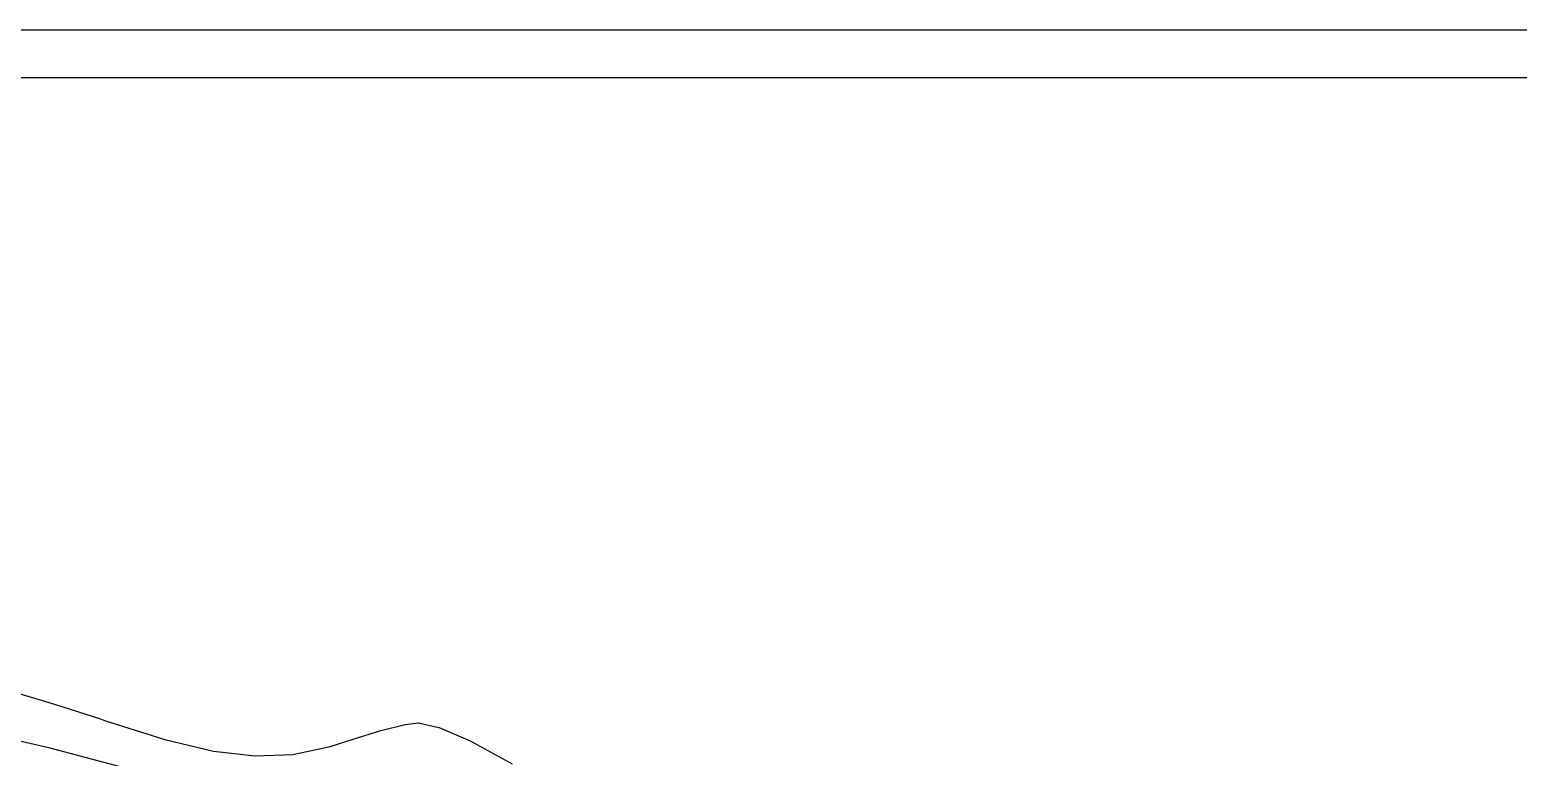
# Model space of a CAD drawing. Extents: x -0.1 to 56.2, y -70.1 to 0.1.
# Drawn here: x 24.743 to 29.401, y -2.2 to 0.075 of the extents above; entities that cross this region are included whole.
import ezdxf

# ---------------------------------------------------------------- set-up
doc = ezdxf.new("R2010")
doc.units = 0
doc.header["$MEASUREMENT"] = 0
doc.layers.add('BLACK', color=7, linetype='CONTINUOUS')

msp = doc.modelspace()

# ---------------------------------------------------------------- linework, layer by layer
at = {"layer": 'BLACK', "linetype": 'CONTINUOUS'}
for p, q in [((12.2934, 0.075), (37.7066, 0.075)), ((37.6955, -0.075), (12.3024, -0.075)), ((24.6821, -1.99262), (24.823, -2.03517)), ((24.823, -2.03517), (24.8231, -2.0352)), ((24.8231, -2.0352), (24.8231, -2.0352)), ((24.8231, -2.0352), (24.9638, -2.08072)), ((24.9638, -2.08072), (24.9638, -2.08073)), ((24.9638, -2.08073), (24.9638, -2.08074)), ((24.9638, -2.08074), (24.9798, -2.08614)), ((24.9798, -2.08614), (25.1657, -2.14476)), ((25.9185, -2.09819), (25.9578, -2.0931)), ((25.9578, -2.0931), (25.9587, -2.09314)), ((25.9587, -2.09314), (25.9595, -2.09317)), ((25.9595, -2.09317), (26.0232, -2.10703)), ((24.803, -2.17118), (24.5643, -2.11649)), ((25.7547, -2.14429), (25.8417, -2.11689)), ((25.8417, -2.11689), (25.8418, -2.11687)), ((25.8418, -2.11687), (25.842, -2.1168)), ((25.842, -2.1168), (25.918, -2.09829)), ((25.918, -2.09829), (25.9183, -2.09827)), ((25.9183, -2.09827), (25.9185, -2.09819)), ((26.0232, -2.10703), (26.0237, -2.10722)), ((26.0237, -2.10722), (26.0242, -2.10733)), ((26.0242, -2.10733), (26.1207, -2.14948)), ((25.0388, -2.23355), (24.803, -2.17118)), ((25.1657, -2.14476), (25.3182, -2.1813)), ((25.3182, -2.1813), (25.4482, -2.19664)), ((25.5662, -2.19164), (25.6833, -2.1671)), ((25.6833, -2.1671), (25.7547, -2.14429)), ((25.7547, -2.14429), (25.7547, -2.14429)), ((25.7547, -2.14429), (25.7547, -2.14429)), ((26.1207, -2.14948), (26.1208, -2.1496)), ((26.1208, -2.1496), (26.1211, -2.14967)), ((26.1211, -2.14967), (26.2521, -2.22095)), ((25.4482, -2.19664), (25.5662, -2.19164))]:
    msp.add_line(p, q, dxfattribs=at)

doc.saveas('drawing.dxf')
